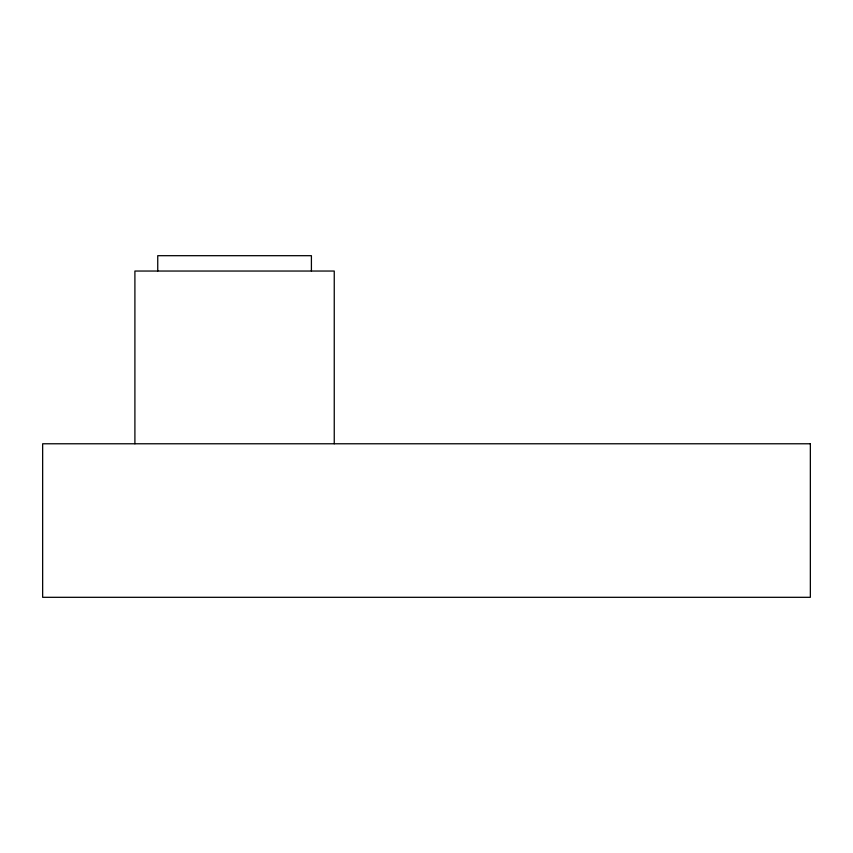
<?xml version="1.0" encoding="UTF-8"?>
<svg xmlns="http://www.w3.org/2000/svg" width="853" height="853" viewBox="0 0 853 853"><rect width="100%" height="100%" fill="white"/><g stroke="black" fill="none" stroke-linecap="round" stroke-linejoin="round"><path stroke-width="1.28" d="M334.248 443.773L334.248 271.041L134.902 271.041L134.902 443.773M311.409 271.041L311.409 255.687L157.741 255.687L157.741 271.041M810.35 443.773L42.65 443.773L42.65 597.313L810.35 597.313L810.35 443.773"/></g></svg>
